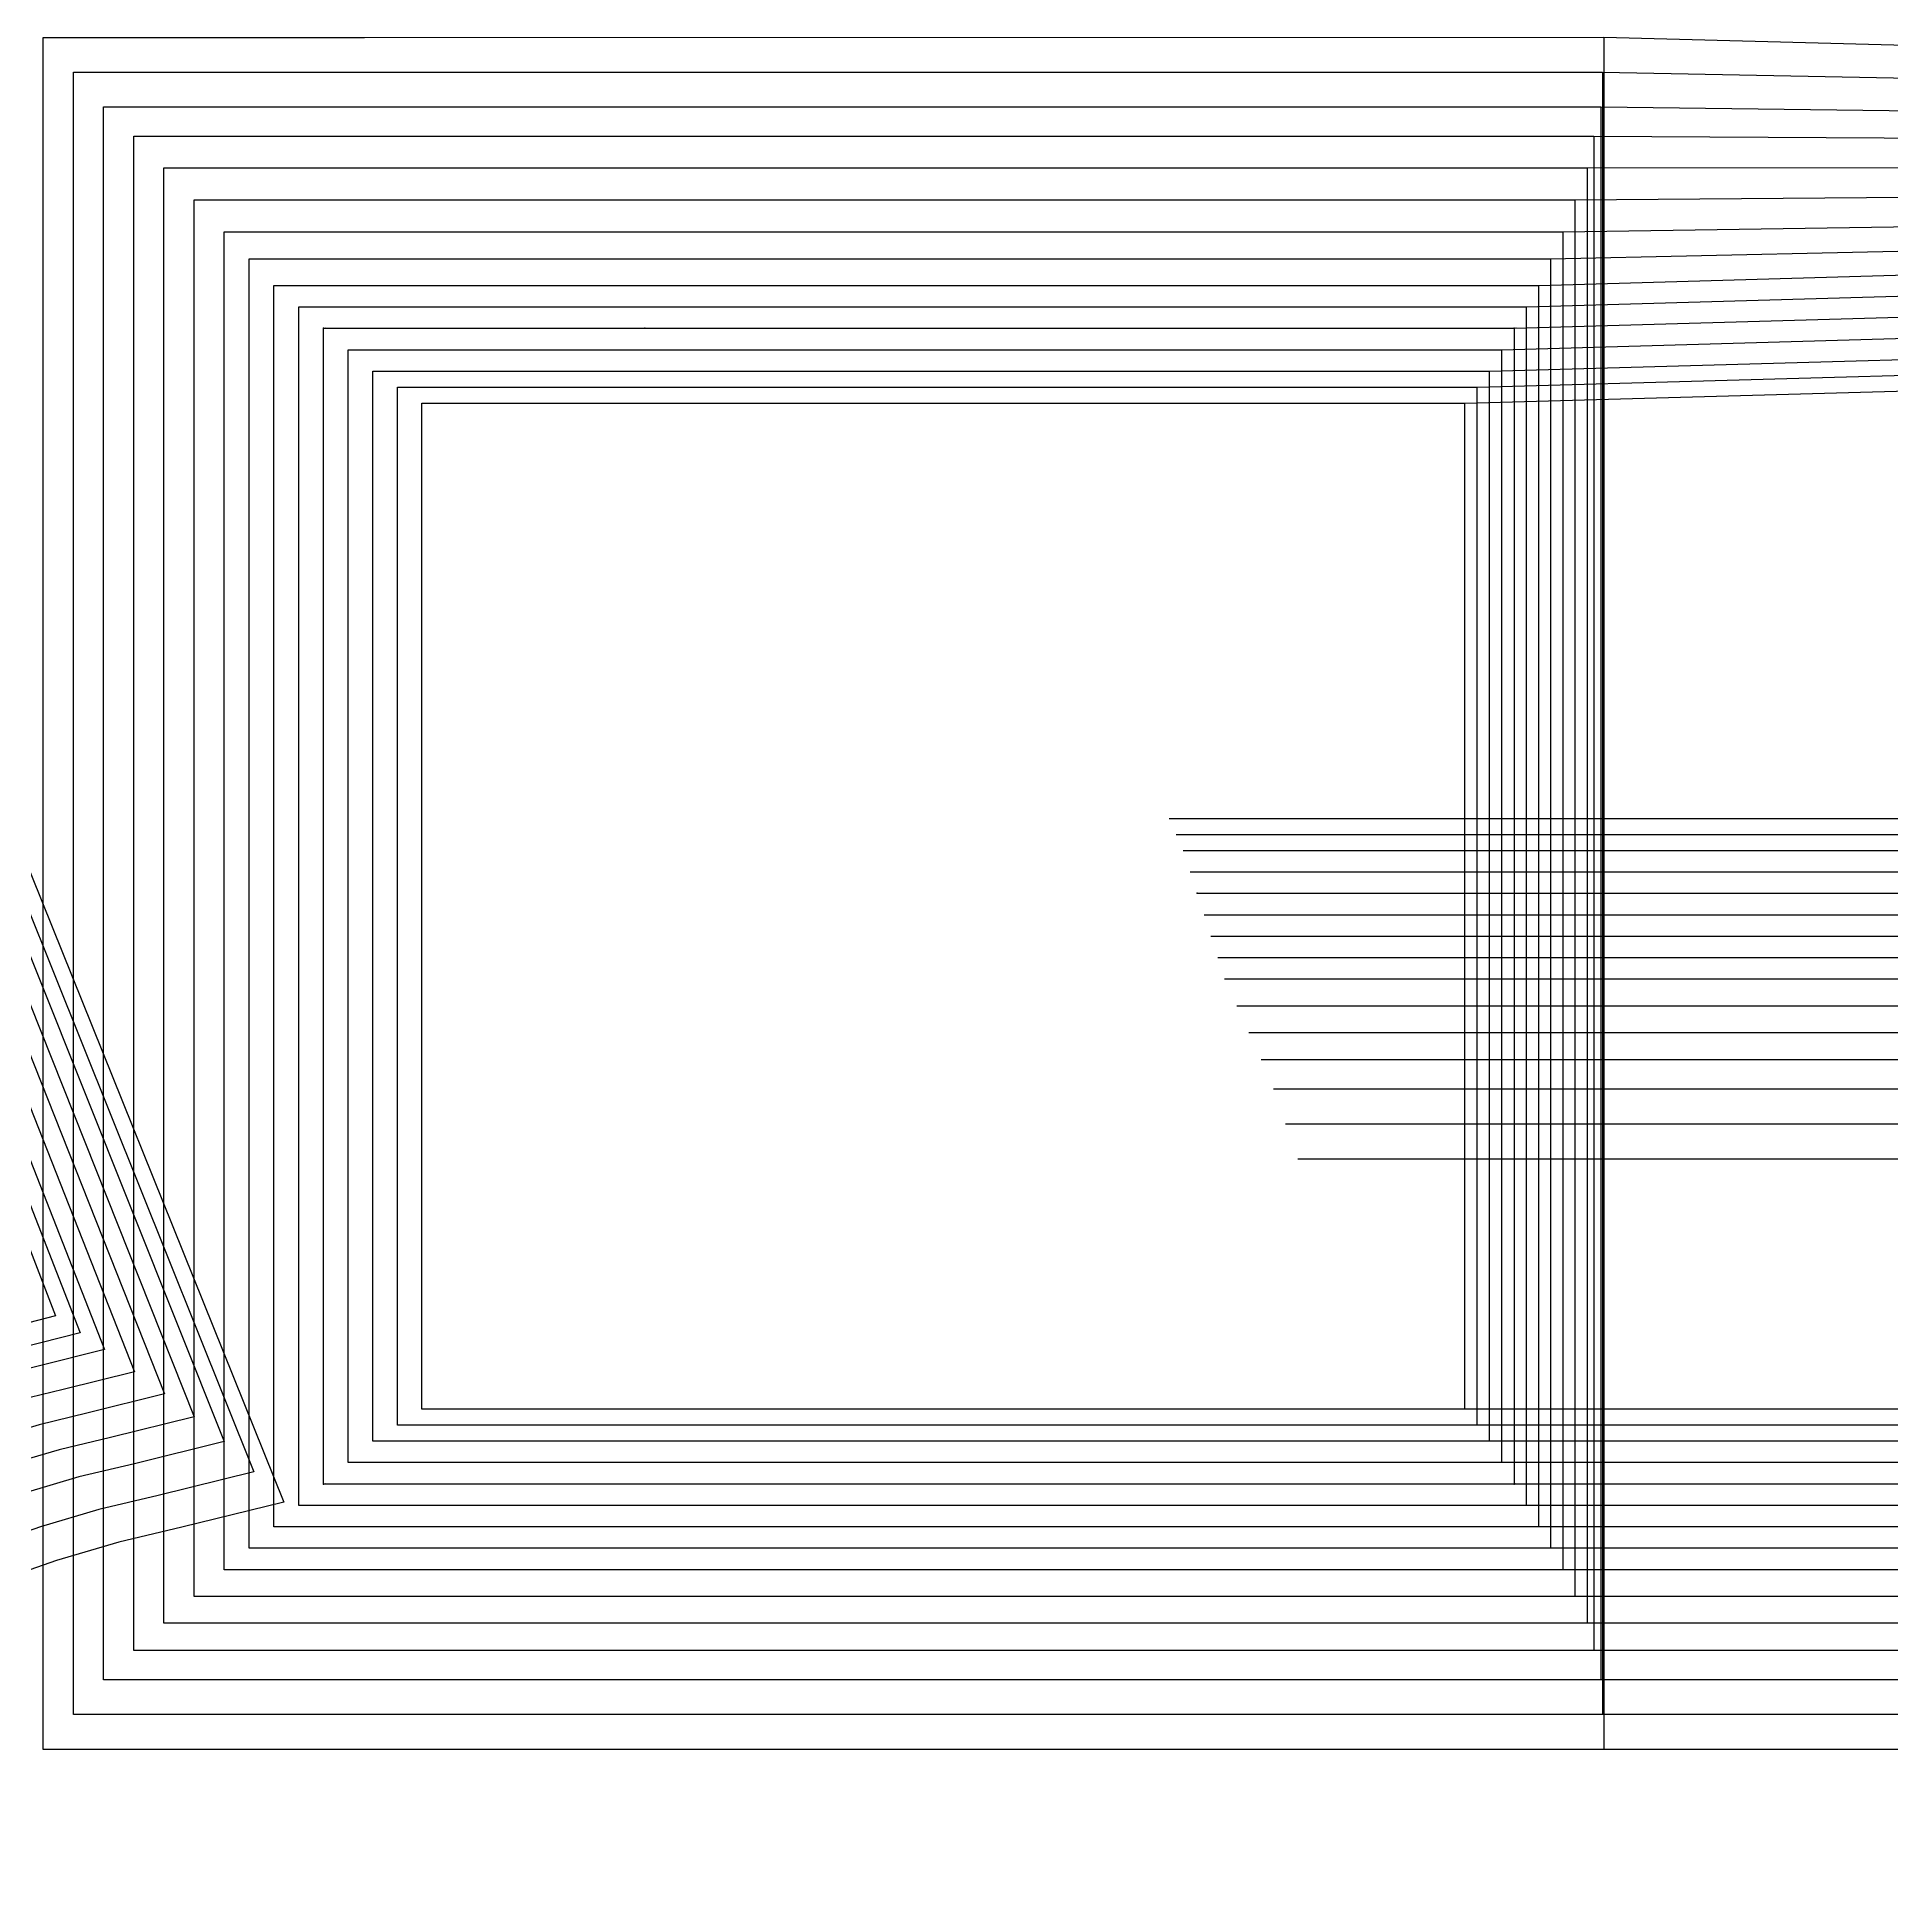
# Model space of a CAD drawing. Extents: x -839 to 1721, y -537 to 682.
# Drawn here: x -30.6 to 402.5, y 248.6 to 682.4 of the extents above; entities that cross this region are included whole.
import ezdxf

# ---------------------------------------------------------------- set-up
doc = ezdxf.new("R2010")
doc.units = 0

# ---------------------------------------------------------------- blocks, each defined once
blk = doc.blocks.new('GMG1016S19-BK_42')
at = {"layer": '1'}
for points in [[(59.2176, 596.9305), (134.2187, 596.9331), (302.6461, 596.9381), (487.642, 602.0766), (507.8985, 602.9376)], [(59.2176, 362.0542), (59.2176, 596.9305)], [(769.2314, 362.0542), (59.2176, 362.0542)]]:
    blk.add_lwpolyline(points, dxfattribs=at)
at = {"layer": '5'}
blk.add_line((233.6724, 499.9965), (621.7082, 499.9965), dxfattribs=at)
at = {"layer": '6'}
blk.add_line((769.2314, 362.0542), (59.2176, 362.0542), dxfattribs=at)
at = {"layer": '7'}
blk.add_line((233.6724, 499.9965), (621.7082, 499.9965), dxfattribs=at)
at = {"layer": '8'}
blk.add_line((302.6461, 596.9127), (302.6461, 362.0542), dxfattribs=at)
blk = doc.blocks.new('GMG1016S19-BK_44')
at = {"layer": '1'}
for points in [[(53.4747, 600.6821), (128.4758, 600.6821), (305.5417, 600.6897), (489.2904, 605.8282), (509.5469, 606.6892)], [(53.4747, 358.3052), (53.4747, 600.6821)], [(773.4859, 358.3052), (53.4747, 358.3052)]]:
    blk.add_lwpolyline(points, dxfattribs=at)
at = {"layer": '5'}
blk.add_line((235.3184, 496.2475), (623.3542, 496.2475), dxfattribs=at)
at = {"layer": '6'}
blk.add_line((773.4859, 358.3052), (53.4747, 358.3052), dxfattribs=at)
at = {"layer": '7'}
blk.add_line((235.3184, 496.2475), (623.3542, 496.2475), dxfattribs=at)
at = {"layer": '8'}
blk.add_line((305.5417, 600.6643), (305.5417, 358.3052), dxfattribs=at)
blk = doc.blocks.new('GMG1016S19-BK_46')
at = {"layer": '1'}
for points in [[(47.7317, 604.4312), (122.7329, 604.4337), (308.4373, 604.4388), (490.9363, 609.5772), (511.1928, 610.4383)], [(47.7317, 354.5536), (47.7317, 604.4312)], [(777.743, 354.5536), (47.7317, 354.5536)]]:
    blk.add_lwpolyline(points, dxfattribs=at)
at = {"layer": '5'}
blk.add_line((236.9643, 492.4959), (625.0001, 492.4959), dxfattribs=at)
at = {"layer": '6'}
blk.add_line((777.743, 354.5536), (47.7317, 354.5536), dxfattribs=at)
at = {"layer": '7'}
blk.add_line((236.9643, 492.4959), (625.0001, 492.4959), dxfattribs=at)
at = {"layer": '8'}
blk.add_line((308.4373, 604.4134), (308.4373, 354.5536), dxfattribs=at)
blk = doc.blocks.new('GMG1016S19-BK_48')
at = {"layer": '1'}
for points in [[(41.9862, 609.4324), (116.9874, 609.4324), (311.3355, 609.44), (492.5848, 614.5784), (512.8388, 615.4395)], [(41.9862, 349.5548), (41.9862, 609.4324)], [(782, 349.5548), (41.9862, 349.5548)]]:
    blk.add_lwpolyline(points, dxfattribs=at)
at = {"layer": '5'}
blk.add_line((238.6127, 487.4972), (626.6485, 487.4972), dxfattribs=at)
at = {"layer": '6'}
blk.add_line((782, 349.5548), (41.9862, 349.5548), dxfattribs=at)
at = {"layer": '7'}
blk.add_line((238.6127, 487.4972), (626.6485, 487.4972), dxfattribs=at)
at = {"layer": '8'}
blk.add_line((311.3355, 609.4146), (311.3355, 349.5548), dxfattribs=at)
blk = doc.blocks.new('GMG1016S19-BK_50')
at = {"layer": '1'}
for points in [[(36.2458, 614.4311), (111.2444, 614.4337), (314.2311, 614.4388), (494.2307, 619.5772), (514.4872, 620.4382)], [(36.2458, 344.5536), (36.2458, 614.4311)], [(786.2571, 344.5536), (36.2458, 344.5536)]]:
    blk.add_lwpolyline(points, dxfattribs=at)
at = {"layer": '2'}
for p in [(36.2458, 614.4311), (36.2458, 614.4311), (314.2311, 614.4388), (314.2311, 614.4134), (240.2586, 482.4959), (36.2458, 344.5536), (314.2311, 344.5536)]:
    blk.add_point(p, dxfattribs=at)
at = {"layer": '3'}
blk.add_point((111.2444, 614.4337), dxfattribs=at)
at = {"layer": '4'}
for p in [(111.2444, 614.4337, -3.998), (36.2458, 344.5536, -3.998)]:
    blk.add_point(p, dxfattribs=at)
at = {"layer": '5'}
blk.add_line((240.2586, 482.4959), (628.2944, 482.4959), dxfattribs=at)
at = {"layer": '6'}
blk.add_line((786.2571, 344.5536), (36.2458, 344.5536), dxfattribs=at)
at = {"layer": '7'}
blk.add_line((240.2586, 482.4959), (628.2944, 482.4959), dxfattribs=at)
at = {"layer": '8'}
blk.add_line((314.2311, 614.4134), (314.2311, 344.5536), dxfattribs=at)
at = {"layer": '2'}
for s, p in [('# 2', (36.2458, 614.4311)), ('# 2', (36.2458, 614.4311)), ('# 4', (314.2311, 614.4388)), ('# 4', (314.2311, 614.4134)), ('# 17', (240.2586, 482.4959)), ('# 1', (36.2458, 344.5536)), ('# 18', (314.2311, 344.5536))]:
    blk.add_text(s, height=0.25, dxfattribs=at).set_placement(p)
at = {"layer": '3'}
blk.add_text('# 3', height=0.25, dxfattribs=at).set_placement((111.2444, 614.4337))
at = {"layer": '8'}
blk.add_text('NM', height=0.25, dxfattribs=at).set_placement((314.2311, 614.4134))
blk = doc.blocks.new('GMG1016S19-BK_52')
at = {"layer": '1'}
for points in [[(30.447, 619.4324), (105.4482, 619.4324), (317.0759, 619.44), (495.8258, 624.5784), (516.0823, 625.4395)], [(30.447, 339.5549), (30.447, 619.4324)], [(790.5522, 339.5549), (30.447, 339.5549)]]:
    blk.add_lwpolyline(points, dxfattribs=at)
at = {"layer": '5'}
blk.add_line((241.8538, 477.4972), (629.8896, 477.4972), dxfattribs=at)
at = {"layer": '6'}
blk.add_line((790.5522, 339.5549), (30.447, 339.5549), dxfattribs=at)
at = {"layer": '7'}
blk.add_line((241.8538, 477.4972), (629.8896, 477.4972), dxfattribs=at)
at = {"layer": '8'}
blk.add_line((317.0759, 619.4146), (317.0759, 339.5549), dxfattribs=at)
blk = doc.blocks.new('GMG1016S19-BK_54')
at = {"layer": '1'}
for points in [[(24.6507, 624.4311), (99.6519, 624.4336), (319.9207, 624.4387), (497.421, 629.5771), (517.6775, 630.4382)], [(24.6507, 334.5536), (24.6507, 624.4311)], [(794.8473, 334.5536), (24.6507, 334.5536)]]:
    blk.add_lwpolyline(points, dxfattribs=at)
at = {"layer": '5'}
blk.add_line((243.4489, 472.4959), (631.4847, 472.4959), dxfattribs=at)
at = {"layer": '6'}
blk.add_line((794.8473, 334.5536), (24.6507, 334.5536), dxfattribs=at)
at = {"layer": '7'}
blk.add_line((243.4489, 472.4959), (631.4847, 472.4959), dxfattribs=at)
at = {"layer": '8'}
blk.add_line((319.9207, 624.4133), (319.9207, 334.5536), dxfattribs=at)
blk = doc.blocks.new('GMG1016S19-BK_56')
at = {"layer": '1'}
for points in [[(18.857, 630.6821), (93.8581, 630.6821), (322.7629, 630.6897), (499.0135, 634.5784), (519.27, 635.4395)], [(18.857, 329.5549), (18.857, 630.6821)], [(799.1399, 329.5549), (18.857, 329.5549)]]:
    blk.add_lwpolyline(points, dxfattribs=at)
at = {"layer": '5'}
blk.add_line((245.0415, 467.4972), (633.0773, 467.4972), dxfattribs=at)
at = {"layer": '6'}
blk.add_line((799.1399, 329.5549), (18.857, 329.5549), dxfattribs=at)
at = {"layer": '7'}
blk.add_line((245.0415, 467.4972), (633.0773, 467.4972), dxfattribs=at)
at = {"layer": '8'}
blk.add_line((322.7629, 630.6643), (322.7629, 329.5549), dxfattribs=at)
blk = doc.blocks.new('GMG1016S19-BK_58')
at = {"layer": '1'}
for points in [[(13.0607, 636.9813), (88.0619, 636.9838), (325.6077, 636.9889), (500.6087, 639.5771), (520.8651, 640.4382)], [(13.0607, 324.5536), (13.0607, 636.9813)], [(803.4351, 324.5536), (13.0607, 324.5536)]]:
    blk.add_lwpolyline(points, dxfattribs=at)
at = {"layer": '5'}
blk.add_line((246.6366, 462.4959), (634.6724, 462.4959), dxfattribs=at)
at = {"layer": '6'}
blk.add_line((803.4351, 324.5536), (13.0607, 324.5536), dxfattribs=at)
at = {"layer": '7'}
blk.add_line((246.6366, 462.4959), (634.6724, 462.4959), dxfattribs=at)
at = {"layer": '8'}
blk.add_line((325.6077, 636.9635), (325.6077, 324.5536), dxfattribs=at)
blk = doc.blocks.new('GMG1016S19-BK_60')
at = {"layer": '1'}
for points in [[(6.0148, 644.4336), (81.0159, 644.4336), (328.4525, 644.4412), (503.4534, 645.8281), (523.71, 646.6891)], [(6.0148, 318.3052), (6.0148, 644.4336)], [(808.9799, 318.3052), (6.0148, 318.3052)]]:
    blk.add_lwpolyline(points, dxfattribs=at)
at = {"layer": '5'}
blk.add_line((249.4814, 456.2475), (637.5172, 456.2475), dxfattribs=at)
at = {"layer": '6'}
blk.add_line((808.9799, 318.3052), (6.0148, 318.3052), dxfattribs=at)
at = {"layer": '7'}
blk.add_line((249.4814, 456.2475), (637.5172, 456.2475), dxfattribs=at)
at = {"layer": '8'}
blk.add_line((328.4525, 644.4158), (328.4525, 318.3052), dxfattribs=at)
blk = doc.blocks.new('GMG1016S19-BK_62')
at = {"layer": '1'}
for points in [[(-1.0313, 651.8834), (73.9699, 651.886), (331.2973, 651.891), (506.2957, 652.0765), (526.5522, 652.9375)], [(-1.0313, 312.0543), (-1.0313, 651.8834)], [(814.5247, 312.0543), (-1.0313, 312.0543)]]:
    blk.add_lwpolyline(points, dxfattribs=at)
at = {"layer": '5'}
blk.add_line((252.3262, 449.9966), (640.362, 449.9966), dxfattribs=at)
at = {"layer": '6'}
blk.add_line((814.5247, 312.0543), (-1.0313, 312.0543), dxfattribs=at)
at = {"layer": '7'}
blk.add_line((252.3262, 449.9966), (640.362, 449.9966), dxfattribs=at)
at = {"layer": '8'}
blk.add_line((331.2973, 651.8656), (331.2973, 312.0543), dxfattribs=at)
blk = doc.blocks.new('GMG1016S19-BK_64')
at = {"layer": '1'}
for points in [[(-8.0823, 659.2571), (66.9189, 659.2596), (332.8975, 659.2647), (509.1481, 658.2487), (529.4046, 659.1097)], [(-8.0823, 305.7271), (-8.0823, 659.2571)], [(820.0746, 305.7271), (-8.0823, 305.7271)]]:
    blk.add_lwpolyline(points, dxfattribs=at)
at = {"layer": '5'}
blk.add_line((255.1761, 443.6695), (643.2119, 443.6695), dxfattribs=at)
at = {"layer": '6'}
blk.add_line((820.0746, 305.7271), (-8.0823, 305.7271), dxfattribs=at)
at = {"layer": '7'}
blk.add_line((255.1761, 443.6695), (643.2119, 443.6695), dxfattribs=at)
at = {"layer": '8'}
blk.add_line((332.8975, 659.2393), (332.8975, 305.7271), dxfattribs=at)
blk = doc.blocks.new('GMG1016S19-BK_66')
at = {"layer": '1'}
for points in [[(-15.1359, 666.1074), (59.8653, 666.11), (334.5003, 666.1151), (511.998, 663.8976), (532.2545, 664.7587)], [(-15.1359, 298.8768), (-15.1359, 666.1074)], [(825.6271, 298.8768), (-15.1359, 298.8768)]]:
    blk.add_lwpolyline(points, dxfattribs=at)
at = {"layer": '5'}
blk.add_line((258.0285, 436.8191), (646.0643, 436.8191), dxfattribs=at)
at = {"layer": '6'}
blk.add_line((825.6271, 298.8768), (-15.1359, 298.8768), dxfattribs=at)
at = {"layer": '7'}
blk.add_line((258.0285, 436.8191), (646.0643, 436.8191), dxfattribs=at)
at = {"layer": '8'}
blk.add_line((334.5003, 666.0897), (334.5003, 298.8768), dxfattribs=at)
blk = doc.blocks.new('GMG1016S19-BK_68')
at = {"layer": '1'}
for points in [[(-22.187, 674.21), (52.8143, 674.2202), (334.8508, 674.2659), (514.8504, 670.7505), (535.1069, 671.6116)], [(-22.187, 290.7285), (-22.187, 674.21)], [(831.177, 290.7285), (-22.187, 290.7285)]]:
    blk.add_lwpolyline(points, dxfattribs=at)
at = {"layer": '5'}
blk.add_line((260.8784, 428.6708), (648.9142, 428.6708), dxfattribs=at)
at = {"layer": '6'}
blk.add_line((831.177, 290.7285), (-22.187, 290.7285), dxfattribs=at)
at = {"layer": '7'}
blk.add_line((260.8784, 428.6708), (648.9142, 428.6708), dxfattribs=at)
at = {"layer": '8'}
blk.add_line((334.8508, 674.2405), (334.8508, 290.7285), dxfattribs=at)
blk = doc.blocks.new('GMG1016S19-BK_70')
at = {"layer": '1'}
for points in [[(-29.2405, 682.3583), (45.7607, 682.371), (335.2038, 682.4142), (517.7029, 677.6009), (537.9593, 678.462)], [(-29.2405, 282.5776), (-29.2405, 682.3583)], [(836.7294, 282.5776), (-29.2405, 282.5776)]]:
    blk.add_lwpolyline(points, dxfattribs=at)
at = {"layer": '5'}
blk.add_line((263.7308, 420.5199), (651.7666, 420.5199), dxfattribs=at)
at = {"layer": '6'}
blk.add_line((836.7294, 282.5776), (-29.2405, 282.5776), dxfattribs=at)
at = {"layer": '7'}
blk.add_line((263.7308, 420.5199), (651.7666, 420.5199), dxfattribs=at)
at = {"layer": '8'}
blk.add_line((335.2038, 682.3888), (335.2038, 282.5776), dxfattribs=at)
blk = doc.blocks.new('GMG1016S19-FR CO 1_54')
at = {"layer": '1'}
for points in [[(-83.0911, 531.1979), (-26.3322, 383.8347)], [(-26.3322, 383.8347), (-38.6919, 380.6622), (-46.3297, 378.7623), (-53.8836, 376.4687), (-61.308, 373.7915), (-66.7614, 371.5208), (-66.7639, 371.5208), (-72.1107, 368.9935), (-77.3278, 366.2147), (-78.4099, 365.5975), (-82.4078, 363.1921), (-88.6308, 358.8309), (-94.4093, 353.8932), (-99.7331, 348.3839), (-104.5083, 342.392), (-108.8238, 336.2503), (-112.8802, 328.4678), (-116.2076, 319.3238), (-117.9043, 313.276), (-119.0067, 300.6929)]]:
    blk.add_lwpolyline(points, dxfattribs=at)
blk = doc.blocks.new('GMG1016S19-FR CO 1_56')
at = {"layer": '1'}
for points in [[(-78.8213, 528.8992), (-20.6096, 379.9053)], [(-20.6096, 379.9053), (-34.4018, 376.4001), (-42.9235, 374.2995), (-51.3512, 371.7595), (-59.6392, 368.7928), (-65.0952, 366.522), (-65.0952, 366.522), (-70.4419, 363.9948), (-75.659, 361.216), (-76.7411, 360.5988), (-80.739, 358.1934), (-86.962, 353.8322), (-92.7405, 348.8945), (-98.0644, 343.3852), (-102.8396, 337.3933), (-107.1576, 331.2516), (-111.2114, 323.469), (-114.5388, 314.325), (-116.2355, 308.2773), (-117.3404, 295.6941)]]:
    blk.add_lwpolyline(points, dxfattribs=at)
blk = doc.blocks.new('GMG1016S19-FR CO 1_58')
at = {"layer": '1'}
for points in [[(-74.5516, 527.8984), (-14.887, 375.9734)], [(-14.887, 375.9734), (-30.1092, 372.1329), (-39.5174, 369.8317), (-48.8214, 367.0478), (-57.9705, 363.7915), (-63.4264, 361.5208), (-63.4264, 361.5208), (-68.7731, 358.9935), (-73.9903, 356.2147), (-75.0723, 355.5975), (-79.0703, 353.1921), (-85.2933, 348.8309), (-91.0717, 343.8932), (-96.3956, 338.3839), (-101.1708, 332.3921), (-105.4888, 326.2504), (-109.5426, 318.4678), (-112.87, 309.3238), (-114.5668, 303.2761), (-115.6717, 290.6929)]]:
    blk.add_lwpolyline(points, dxfattribs=at)
blk = doc.blocks.new('GMG1016S19-FR CO 1_60')
at = {"layer": '1'}
for points in [[(-69.0322, 525.6505), (-7.9172, 370.7943)], [(-7.9172, 370.7943), (-24.5695, 366.6211), (-34.8641, 364.1167), (-45.0444, 361.089), (-55.052, 357.5432), (-60.5079, 355.2724), (-60.5079, 355.2724), (-65.8546, 352.7451), (-71.0718, 349.9663), (-72.1538, 349.3491), (-76.1518, 346.9437), (-82.3748, 342.5826), (-88.1533, 337.6448), (-93.4797, 332.133), (-98.2523, 326.1437), (-102.5703, 320.002), (-106.6242, 312.2194), (-109.9516, 303.0754), (-111.6483, 297.0251), (-112.7532, 284.442)]]:
    blk.add_lwpolyline(points, dxfattribs=at)
blk = doc.blocks.new('GMG1016S19-FR CO 1_62')
at = {"layer": '1'}
for points in [[(-63.5127, 523.4001), (-0.9449, 365.6127)], [(-0.9449, 365.6127), (-19.0297, 361.1042), (-30.2057, 358.4042), (-41.2598, 355.1276), (-52.1335, 351.2922), (-57.5895, 349.0215), (-57.5895, 349.0215), (-62.9362, 346.4941), (-68.1533, 343.7154), (-69.2354, 343.0982), (-73.2333, 340.6928), (-79.4563, 336.3316), (-85.2348, 331.3938), (-90.5587, 325.8846), (-95.3339, 319.8927), (-99.6519, 313.751), (-103.7057, 305.9685), (-107.0331, 296.8245), (-108.7298, 290.7767), (-109.8347, 278.1936)]]:
    blk.add_lwpolyline(points, dxfattribs=at)
blk = doc.blocks.new('GMG1016S19-FR CO 1_64')
at = {"layer": '1'}
for points in [[(-57.9857, 520.9922), (6.0325, 360.2711)], [(6.0325, 360.2711), (-13.4824, 355.4299), (-25.5448, 352.5292), (-37.4727, 349.0088), (-49.2075, 344.8838), (-54.6634, 342.613), (-54.6634, 342.613), (-60.0101, 340.0857), (-65.2272, 337.307), (-66.3093, 336.6898), (-70.3072, 334.2844), (-76.5302, 329.9232), (-82.3088, 324.9854), (-87.6326, 319.4762), (-92.4078, 313.4843), (-96.7258, 307.3426), (-100.7796, 299.56), (-104.107, 290.416), (-105.8037, 284.3683), (-106.9086, 271.7851)]]:
    blk.add_lwpolyline(points, dxfattribs=at)
blk = doc.blocks.new('GMG1016S19-FR CO 1_66')
at = {"layer": '1'}
for points in [[(-52.4587, 518.1423), (13.0099, 354.4875)], [(13.0099, 354.4875), (-7.935, 349.311), (-20.8814, 346.2122), (-33.6855, 342.4479), (-46.2814, 338.0334), (-51.7373, 335.7627), (-51.7373, 335.7627), (-57.084, 333.2353), (-62.3012, 330.4566), (-63.3832, 329.8394), (-67.3812, 327.434), (-73.6042, 323.0728), (-79.3827, 318.135), (-84.7065, 312.6258), (-89.4817, 306.6339), (-93.7997, 300.4922), (-97.8535, 292.7097), (-101.181, 283.5657), (-102.8777, 277.5179), (-103.9826, 264.9348)]]:
    blk.add_lwpolyline(points, dxfattribs=at)
blk = doc.blocks.new('GMG1016S19-FR CO 1_68')
at = {"layer": '1'}
for points in [[(-46.9291, 513.9919), (19.9848, 347.4035)], [(19.9848, 347.4035), (-2.3902, 341.8942), (-16.2205, 338.5973), (-29.8984, 334.5866), (-43.3528, 329.8825), (-48.8087, 327.6118), (-48.8087, 327.6118), (-54.1554, 325.0845), (-59.3751, 322.3057), (-60.4571, 321.6885), (-64.4526, 319.2831), (-70.6781, 314.9219), (-76.454, 309.9842), (-81.7804, 304.4749), (-86.5531, 298.4831), (-90.8711, 292.3413), (-94.9249, 284.5588), (-98.2523, 275.4148), (-99.9516, 269.3671), (-101.054, 256.7839)]]:
    blk.add_lwpolyline(points, dxfattribs=at)
blk = doc.blocks.new('GMG1016S19-FR CO 1_70')
at = {"layer": '1'}
for points in [[(-41.4021, 509.8441), (26.9622, 340.322)], [(26.9622, 340.322), (3.1573, 334.4799), (-11.5545, 330.9824), (-26.1087, 326.7279), (-40.4267, 321.7342), (-45.8826, 319.4635), (-45.8826, 319.4635), (-51.2293, 316.9362), (-56.4465, 314.1574), (-57.5285, 313.5402), (-61.5265, 311.1348), (-67.7495, 306.7736), (-73.528, 301.8359), (-78.8518, 296.3266), (-83.627, 290.3347), (-87.945, 284.193), (-91.9989, 276.4105), (-95.3263, 267.2665), (-97.023, 261.2187), (-98.1279, 248.6356)]]:
    blk.add_lwpolyline(points, dxfattribs=at)

msp = doc.modelspace()

# ---------------------------------------------------------------- block references
at = {"layer": '1'}
for name in ['GMG1016S19-BK_70', 'GMG1016S19-BK_68', 'GMG1016S19-BK_66', 'GMG1016S19-BK_64', 'GMG1016S19-BK_62', 'GMG1016S19-FR CO 1_70', 'GMG1016S19-BK_60', 'GMG1016S19-FR CO 1_68', 'GMG1016S19-BK_58', 'GMG1016S19-BK_56', 'GMG1016S19-FR CO 1_66', 'GMG1016S19-BK_54', 'GMG1016S19-FR CO 1_64', 'GMG1016S19-BK_52', 'GMG1016S19-BK_50', 'GMG1016S19-FR CO 1_62', 'GMG1016S19-FR CO 1_60', 'GMG1016S19-BK_48', 'GMG1016S19-BK_46', 'GMG1016S19-FR CO 1_58', 'GMG1016S19-BK_44', 'GMG1016S19-FR CO 1_56', 'GMG1016S19-BK_42', 'GMG1016S19-FR CO 1_54']:
    msp.add_blockref(name, (0, 0), dxfattribs=at)

doc.saveas('drawing.dxf')
